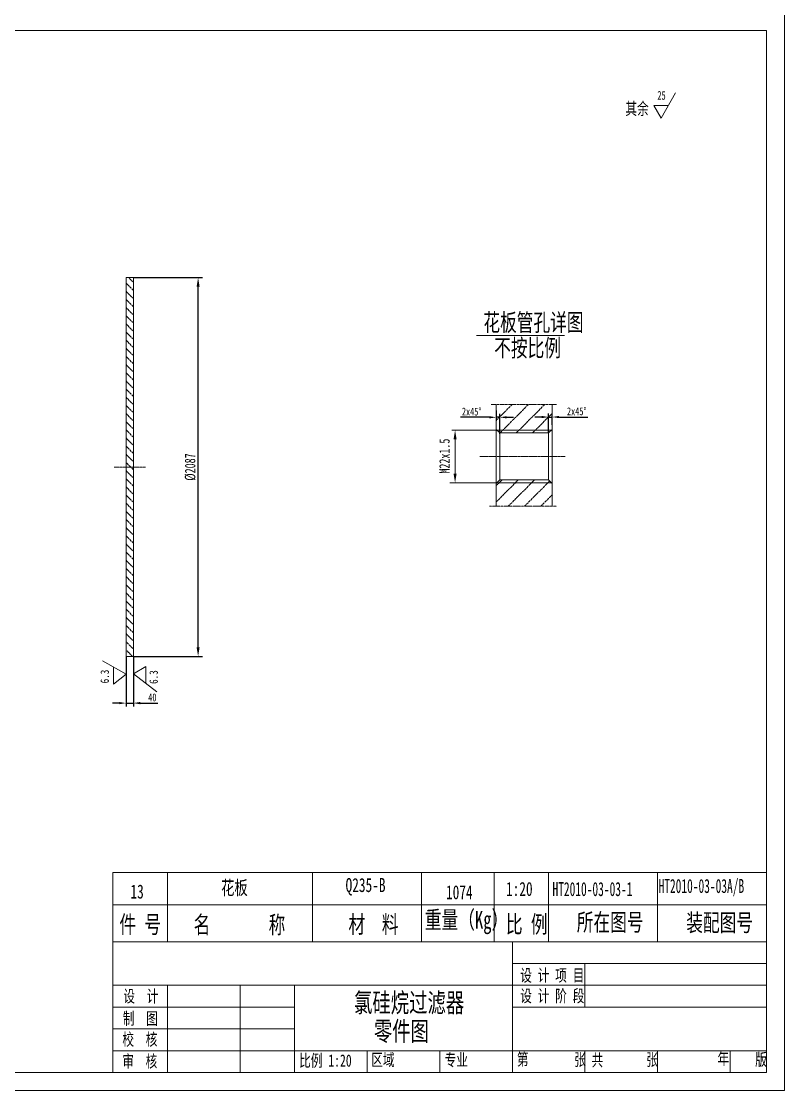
# Model space of a CAD drawing. Header units: millimetres. Extents: x 132745 to 150447, y -25377 to -12762.
# Drawn here: x 146242 to 150447, y -24795 to -18905 of the extents above; entities that cross this region are included whole.
import ezdxf

# ---------------------------------------------------------------- set-up
doc = ezdxf.new("R2010")
doc.units = ezdxf.units.MM
doc.header["$PDSIZE"] = -5
doc.linetypes.add('AD_LTYPE1 0 mm', pattern=[16, 13, -1, 1, -1])
doc.linetypes.add('AD_LTYPE2 0 mm', pattern=[16, 11, -1, 1, -1, 1, -1])
doc.layers.get('0').update_dxf_attribs({"lineweight": 35})
doc.layers.get('Defpoints').update_dxf_attribs({"lineweight": 18})
for name, color, linetype, lineweight in [('CAXA_0', 7, 'Continuous', 18), ('cdr_dim', 7, 'Continuous', 18), ('cdr_text', 7, 'Continuous', 18)]:
    doc.layers.add(name, color=color, linetype=linetype, lineweight=lineweight)
for name, color, linetype, lineweight, true_color in [('cdr_dwg1', 4, 'Continuous', 18, 0x00ffff), ('cdr_dwg3', 1, 'AD_LTYPE1 0 mm', 18, 0xff0000), ('cdr_dwg4', 3, 'AD_LTYPE2 0 mm', 18, 0x00ff00)]:
    doc.layers.add(name, color=color, linetype=linetype, lineweight=lineweight, true_color=true_color)
doc.styles.add('HZ', font='simfang.ttf', dxfattribs={"width": 0.7})
doc.styles.add('ROMAND', font='simfang.ttf', dxfattribs={"width": 0.8})
doc.styles.get("Standard").update_dxf_attribs({"font": 'simfang.ttf', "width": 0.7})
doc.styles.add('UserTxtStyle1', font='simfang.ttf', dxfattribs={"width": 0.6})
doc.dimstyles.new('UserStyle1', dxfattribs={"dimtxt": 43.338532, "dimasz": 37.5, "dimexe": 18.75, "dimexo": 0, "dimgap": 9.375, "dimtad": 1, "dimdec": 0, "dimrnd": 1, "dimtxsty": 'HZ', "dimblk1": 'CLOSED', "dimblk2": 'CLOSED', "dimcen": 0, "dimdle": 75, "dimclrd": 256, "dimclre": 256, "dimclrt": 256, "dimadec": 0, "dimazin": 0, "dimtfac": 1, "dimtdec": 3, "dimtmove": 0, "dimatfit": 3, "dimldrblk": 'CLOSED', "dimfxl": 1, "dimtolj": 1, "dimarcsym": 0})
doc.dimstyles.new('UserStyle2', dxfattribs={"dimtxt": 57.78471, "dimasz": 50, "dimexe": 25, "dimexo": 0, "dimgap": 12.5, "dimtad": 1, "dimdec": 0, "dimrnd": 1, "dimtxsty": 'HZ', "dimblk1": 'CLOSED', "dimblk2": 'CLOSED', "dimcen": 0, "dimdle": 100, "dimclrd": 256, "dimclre": 256, "dimclrt": 256, "dimadec": 0, "dimazin": 0, "dimtfac": 1, "dimtdec": 3, "dimtmove": 0, "dimatfit": 3, "dimldrblk": 'CLOSED', "dimfxl": 1, "dimtolj": 1, "dimarcsym": 0})

# ---------------------------------------------------------------- blocks, each defined once
blk = doc.blocks.new('*D61')
at = {"layer": 'cdr_dim', "linetype": 'Continuous', "lineweight": -2}
for p, q in [((149108.8, -21084.4), (149071.3, -21084.4)), ((149146.3, -21172.3), (149146.3, -21065.6)), ((149146.3, -21084.4), (149165.7, -21084.4)), ((149165.7, -21127.5), (149165.7, -21065.6)), ((149203.2, -21084.4), (149362.1, -21084.4))]:
    blk.add_line(p, q, dxfattribs=at)
at = {"layer": 'cdr_dim', "linetype": 'Continuous'}
for points in [[(149108.8, -21078.1), (149108.8, -21090.6), (149146.3, -21084.4)], [(149203.2, -21078.1), (149203.2, -21090.6), (149165.7, -21084.4)]]:
    blk.add_solid(points, dxfattribs=at)
at = {"layer": 'Defpoints', "color": 0, "linetype": 'Continuous'}
for p in [(149165.7, -21084.4), (149165.7, -21127.5), (149146.3, -21172.3)]:
    blk.add_point(p, dxfattribs=at)
at = {"layer": 'cdr_dim', "linetype": 'Continuous', "insert": (149301.4, -21053.1), "char_height": 43.339, "attachment_point": 5, "style": 'HZ'}
blk.add_mtext('\\A1;2x45%%D', dxfattribs=at)
blk = doc.blocks.new('_CLOSED')
at = {"color": 0, "linetype": 'ByBlock', "lineweight": -2}
for p, q in [((-1, 0.166667), (0, 0)), ((-1, 0.166667), (-1, -0.166667)), ((0, 0), (-1, -0.166667)), ((0, 0), (-1, 0))]:
    blk.add_line(p, q, dxfattribs=at)
blk = doc.blocks.new('*D70')
at = {"layer": 'cdr_dim', "linetype": 'Continuous', "lineweight": -2}
for p, q in [((148820.8, -21085.9), (148661.9, -21085.9)), ((148858.3, -21048.7), (148858.3, -21104.6)), ((148877.8, -21085.9), (148858.3, -21085.9)), ((148877.8, -21177.3), (148877.8, -21067.1)), ((148915.3, -21085.9), (148952.8, -21085.9))]:
    blk.add_line(p, q, dxfattribs=at)
at = {"layer": 'cdr_dim', "linetype": 'Continuous'}
for points in [[(148820.8, -21079.6), (148820.8, -21092.1), (148858.3, -21085.9)], [(148915.3, -21079.6), (148915.3, -21092.1), (148877.8, -21085.9)]]:
    blk.add_solid(points, dxfattribs=at)
at = {"layer": 'Defpoints', "color": 0, "linetype": 'Continuous'}
for p in [(148858.3, -21048.7), (148858.3, -21085.9), (148877.8, -21177.3)]:
    blk.add_point(p, dxfattribs=at)
at = {"layer": 'cdr_dim', "linetype": 'Continuous', "insert": (148722.6, -21054.6), "char_height": 43.339, "attachment_point": 5, "style": 'HZ'}
blk.add_mtext('\\A1;2x45%%D', dxfattribs=at)
blk = doc.blocks.new('*D72')
at = {"layer": 'cdr_dim', "linetype": 'Continuous', "lineweight": -2}
for p, q in [((146858.9, -20316.4), (147240.6, -20316.4)), ((147215.6, -22353.4), (147215.6, -20366.4)), ((146861.3, -22403.4), (147240.6, -22403.4))]:
    blk.add_line(p, q, dxfattribs=at)
at = {"layer": 'cdr_dim', "linetype": 'Continuous'}
for points in [[(147207.3, -20366.4), (147223.9, -20366.4), (147215.6, -20316.4)], [(147207.3, -22353.4), (147223.9, -22353.4), (147215.6, -22403.4)]]:
    blk.add_solid(points, dxfattribs=at)
at = {"layer": 'Defpoints', "color": 0, "linetype": 'Continuous'}
for p in [(146858.9, -20316.4), (147215.6, -20316.4), (146861.3, -22403.4)]:
    blk.add_point(p, dxfattribs=at)
at = {"layer": 'cdr_dim', "linetype": 'Continuous', "insert": (147172.6, -21359.9), "char_height": 57.785, "attachment_point": 5, "rotation": 90, "style": 'HZ'}
blk.add_mtext('\\A1;%%C2087', dxfattribs=at)
blk = doc.blocks.new('*D57')
at = {"layer": 'cdr_dim', "linetype": 'Continuous', "lineweight": -2}
for p, q in [((146818.9, -22403.4), (146818.9, -22679)), ((146858.9, -22403.4), (146858.9, -22679)), ((146781.4, -22660.3), (146743.9, -22660.3)), ((146818.9, -22660.3), (146858.9, -22660.3)), ((146896.4, -22660.3), (146993.2, -22660.3))]:
    blk.add_line(p, q, dxfattribs=at)
at = {"layer": 'cdr_dim', "linetype": 'Continuous'}
for points in [[(146781.4, -22654), (146781.4, -22666.5), (146818.9, -22660.3)], [(146896.4, -22654), (146896.4, -22666.5), (146858.9, -22660.3)]]:
    blk.add_solid(points, dxfattribs=at)
at = {"layer": 'Defpoints', "color": 0, "linetype": 'Continuous'}
for p in [(146818.9, -22403.4), (146858.9, -22403.4), (146858.9, -22660.3)]:
    blk.add_point(p, dxfattribs=at)
at = {"layer": 'cdr_dim', "linetype": 'Continuous', "insert": (146963.5, -22629), "char_height": 43.34, "attachment_point": 5, "style": 'HZ'}
blk.add_mtext('\\A1;40', dxfattribs=at)

msp = doc.modelspace()

# ---------------------------------------------------------------- hatches: boundary and pattern name
at = {"layer": 'cdr_dim', "linetype": 'Continuous'}
for points in [[(148639.542, -21206.53), (148622.875, -21206.53), (148631.209, -21156.53)], [(148639.542, -21396.783), (148622.875, -21396.783), (148631.209, -21446.783)]]:
    msp.add_hatch(color=256, dxfattribs=at).paths.add_polyline_path(points, flags=0)

# ---------------------------------------------------------------- linework, layer by layer
at = {"layer": 'CAXA_0', "color": 7, "linetype": 'Continuous'}
for p, q in [((148749.932, -20634.35), (149234.768, -20634.35)), ((148946.676, -24214.895), (150346.676, -24214.895)), ((146746.676, -24334.895), (147746.676, -24334.895)), ((146746.676, -24454.895), (147746.676, -24454.895)), ((146746.676, -24574.895), (147746.676, -24574.895)), ((146746.676, -24574.895), (147746.676, -24574.895)), ((146746.676, -24574.895), (147746.676, -24574.895))]:
    msp.add_line(p, q, dxfattribs=at)
at = {"layer": 'CAXA_0', "color": 4, "linetype": 'Continuous', "true_color": 0x00ffff}
for p, q in [((148858.285, -21403.255), (148858.285, -21015.454)), ((149165.73, -21418.654), (149165.73, -21015.454)), ((148877.757, -21172.254), (148858.285, -21152.406)), ((148877.757, -21430.474), (148877.757, -21172.167)), ((149146.258, -21172.254), (148877.757, -21172.254)), ((149146.258, -21172.254), (149165.73, -21152.406)), ((149146.258, -21430.474), (149146.258, -21172.167)), ((148858.285, -21575.454), (148858.285, -21403.255)), ((148877.757, -21430.474), (148858.285, -21449.946)), ((149146.258, -21430.474), (148877.757, -21430.474)), ((149146.258, -21430.474), (149165.73, -21449.946)), ((149165.73, -21575.454), (149165.73, -21418.654)), ((146746.676, -23974.895), (146746.676, -23593.654)), ((146746.676, -23974.895), (150346.676, -23974.895)), ((146746.676, -24694.895), (146746.676, -23974.895)), ((147346.676, -23974.895), (150346.676, -23974.895)), ((148946.676, -24694.895), (148946.676, -23974.895)), ((148946.676, -24094.895), (150346.676, -24094.895)), ((149346.676, -24334.895), (149346.676, -24094.895)), ((146746.676, -24214.895), (148946.676, -24214.895)), ((147046.676, -24694.895), (147046.676, -24214.895)), ((147446.676, -24694.895), (147446.676, -24214.895)), ((147746.676, -24694.895), (147746.676, -24214.895)), ((148946.676, -24334.895), (150346.676, -24334.895)), ((147746.676, -24574.895), (148946.676, -24574.895)), ((148146.676, -24694.895), (148146.676, -24574.895)), ((148546.676, -24694.895), (148546.676, -24574.895)), ((148946.676, -24574.895), (150346.676, -24574.895)), ((149346.676, -24694.895), (149346.676, -24574.895)), ((149746.676, -24694.895), (149746.676, -24574.895)), ((150146.676, -24694.895), (150146.676, -24574.895))]:
    msp.add_line(p, q, dxfattribs=at)
at = {"layer": 'CAXA_0', "color": 0, "linetype": 'Continuous'}
msp.add_line((149190.517, -21575.454), (149190.725, -21575.246), dxfattribs=at)
at = {"layer": 'CAXA_0', "linetype": 'Continuous'}
for p, q in [((147046.676, -23973.654), (147046.676, -23593.654)), ((147846.676, -23973.654), (147846.676, -23593.654)), ((148446.676, -23973.654), (148446.676, -23593.654)), ((148846.676, -23973.654), (148846.676, -23593.654)), ((149146.676, -23973.654), (149146.676, -23593.654)), ((149746.676, -23973.654), (149746.676, -23593.654))]:
    msp.add_line(p, q, dxfattribs=at)
at = {"layer": 'CAXA_0', "color": 4, "linetype": 'Continuous', "true_color": 0x00ffff}
msp.add_circle((149165.73, -21515.645), 1.695, dxfattribs=at)
at = {"layer": 'cdr_dim', "linetype": 'Continuous'}
for p, q in [((150446.676, -18854.895), (150446.676, -24794.895)), ((149766.11, -19437.243), (149846.11, -19298.679)), ((149806.11, -19367.961), (149726.11, -19367.961)), ((149726.11, -19367.961), (149766.11, -19437.243)), ((148881.125, -21156.58), (148613.793, -21156.58)), ((148631.209, -21197.254), (148631.209, -21431.08)), ((149162.567, -21156.58), (148862.38, -21156.58)), ((148957.767, -21446.783), (148602.785, -21446.783)), ((149162.567, -21446.783), (148861.448, -21446.783)), ((149165.185, -21514.04), (149165.73, -21513.495)), ((146818.869, -22501.656), (146688.901, -22426.812)), ((146749.587, -22555.156), (146749.587, -22461.656)), ((146928.151, -22458.406), (146858.869, -22498.406)), ((146858.869, -22498.406), (146988.838, -22598.767)), ((146928.151, -22551.905), (146928.151, -22458.406)), ((146749.587, -22555.156), (146818.869, -22501.656)), ((142046.676, -24794.895), (150446.676, -24794.895))]:
    msp.add_line(p, q, dxfattribs=at)
at = {"layer": 'cdr_dwg1', "linetype": 'Continuous'}
for p, q in [((142446.676, -18954.895), (150346.676, -18954.895)), ((150346.676, -18954.895), (150346.676, -24694.895)), ((146818.869, -20316.429), (146858.869, -20316.429)), ((146818.869, -20316.429), (146818.869, -21359.929)), ((146858.869, -20316.429), (146858.869, -21359.929)), ((146818.869, -22403.429), (146818.869, -21359.929)), ((146858.869, -22403.429), (146858.869, -21359.929)), ((146818.869, -22403.429), (146872.605, -22403.429)), ((150346.676, -23593.654), (146746.676, -23593.654)), ((150349.31, -23771.038), (146746.676, -23771.038)), ((150346.676, -24694.895), (142446.676, -24694.895))]:
    msp.add_line(p, q, dxfattribs=at)
at = {"layer": 'cdr_dwg3', "linetype": 'AD_LTYPE1 0 mm'}
for p, q in [((148767.015, -21301.681), (149238.216, -21301.681)), ((146925.214, -21359.929), (146751.96, -21359.929))]:
    msp.add_line(p, q, dxfattribs=at)
at = {"layer": 'cdr_dwg4', "linetype": 'AD_LTYPE2 0 mm'}
for p, q in [((146858.869, -20341.812), (146833.486, -20316.429)), ((146858.869, -20386.713), (146818.869, -20346.713)), ((146858.869, -20431.615), (146818.869, -20391.615)), ((146858.869, -20476.516), (146818.869, -20436.516)), ((146858.869, -20521.417), (146818.869, -20481.417)), ((146858.869, -20566.319), (146818.869, -20526.319)), ((146858.869, -20611.22), (146818.869, -20571.22)), ((146858.869, -20656.121), (146818.869, -20616.121)), ((146858.869, -20701.022), (146818.869, -20661.022)), ((146858.869, -20745.924), (146818.869, -20705.924)), ((146858.869, -20790.825), (146818.869, -20750.825)), ((146858.869, -20835.726), (146818.869, -20795.726)), ((146858.869, -20880.628), (146818.869, -20840.628)), ((146858.869, -20925.529), (146818.869, -20885.529)), ((146858.869, -20970.43), (146818.869, -20930.43)), ((146858.869, -21015.331), (146818.869, -20975.331)), ((146858.869, -21060.233), (146818.869, -21020.233)), ((148829.213, -21015.454), (149190.725, -21015.454)), ((148858.285, -21102.519), (148945.35, -21015.454)), ((148878.353, -21172.254), (149035.153, -21015.454)), ((148968.155, -21172.254), (149124.955, -21015.454)), ((146858.869, -21105.134), (146818.869, -21065.134)), ((149057.958, -21172.254), (149165.73, -21064.482)), ((146858.869, -21150.035), (146818.869, -21110.035)), ((146858.869, -21194.936), (146818.869, -21154.936)), ((146858.869, -21239.838), (146818.869, -21199.838)), ((146858.869, -21284.739), (146818.869, -21244.739)), ((146858.869, -21329.64), (146818.869, -21289.64)), ((146844.257, -21359.929), (146818.869, -21334.542)), ((146858.869, -21419.443), (146818.869, -21379.443)), ((146858.869, -21374.542), (146844.257, -21359.929)), ((146858.869, -21464.344), (146818.869, -21424.344)), ((148858.285, -21461.729), (148889.54, -21430.474)), ((148858.285, -21551.532), (148979.343, -21430.474)), ((148924.166, -21575.454), (149069.145, -21430.474)), ((149013.968, -21575.454), (149152.603, -21436.819)), ((146858.869, -21509.245), (146818.869, -21469.245)), ((146858.869, -21554.147), (146818.869, -21514.147)), ((149103.771, -21575.454), (149164.124, -21515.1)), ((146858.869, -21599.048), (146818.869, -21559.048)), ((146858.869, -21643.949), (146818.869, -21603.949)), ((148821.144, -21575.454), (149190.725, -21575.454)), ((146858.869, -21688.851), (146818.869, -21648.851)), ((146858.869, -21733.752), (146818.869, -21693.752)), ((146858.869, -21778.653), (146818.869, -21738.653)), ((146858.869, -21823.554), (146818.869, -21783.554)), ((146858.869, -21868.456), (146818.869, -21828.456)), ((146858.869, -21913.357), (146818.869, -21873.357)), ((146858.869, -21958.258), (146818.869, -21918.258)), ((146858.869, -22003.16), (146818.869, -21963.16)), ((146858.869, -22048.061), (146818.869, -22008.061)), ((146858.869, -22092.962), (146818.869, -22052.962)), ((146858.869, -22137.863), (146818.869, -22097.863)), ((146858.869, -22182.765), (146818.869, -22142.765)), ((146858.869, -22227.666), (146818.869, -22187.666)), ((146858.869, -22272.567), (146818.869, -22232.567)), ((146858.869, -22317.468), (146818.869, -22277.468)), ((146855.429, -22358.929), (146818.869, -22322.37)), ((146854.869, -22403.271), (146822.869, -22371.271))]:
    msp.add_line(p, q, dxfattribs=at)

# ---------------------------------------------------------------- texts
at = {"layer": 'CAXA_0', "color": 7, "linetype": 'Continuous', "char_height": 96.3078, "attachment_point": 7, "line_spacing_factor": 1.194679, "style": 'HZ'}
for s, insert, width in [('花板管孔详图', (148787.122, -20621.903), 863.82231), ('不按比例', (148846.85, -20762.345), 575.83338)]:
    msp.add_mtext(s, dxfattribs=dict(at, insert=insert, width=width))
at = {"layer": 'CAXA_0', "linetype": 'Continuous', "line_spacing_factor": 1.194679}
for s, insert, char_height, width, attachment_point, style in [('1:20', (148911.679, -23723.893), 77.0463, 230.50671, 7, 'HZ'), ('HT2010-03-03-1', (149167.874, -23724.312), 77.04628, 576.9024, 7, 'UserTxtStyle1'), ('HT2010-03-03A/B', (149752.154, -23724.847), 77.04628, 618.11797, 7, 'UserTxtStyle1'), ('重量（Kg）', (148464.621, -23933.628), 96.3078, 719.97231, 7, 'HZ'), ('件 号', (146897.003, -23884.516), 96.3078, 359.91392, 5, 'HZ'), ('名       称', (147443.452, -23886.573), 96.3078, 792.33069, 5, 'HZ'), ('材  料', (148044.049, -23937.03), 96.3078, 431.98339, 7, 'HZ'), ('比 例', (149026.035, -23883.33), 96.3078, 359.91392, 5, 'HZ'), ('所在图号', (149301.569, -23926.044), 96.3078, 575.83338, 7, 'HZ'), ('装配图号', (149904.748, -23928.593), 96.3078, 575.83338, 7, 'HZ'), ('设 计 项 目', (148989.902, -24201.28), 67.4155, 554.42924, 7, 'HZ'), ('设  计', (146803.663, -24316.046), 67.4155, 302.38837, 7, 'HZ'), ('氯硅烷过滤器', (148074.589, -24375.8), 105.9386, 950.20454, 7, 'HZ'), ('设 计 阶 段', (148989.902, -24314.47), 67.4155, 554.42924, 7, 'HZ'), ('制  图', (146800.624, -24438.436), 67.4155, 302.38837, 7, 'HZ'), ('零件图', (148183.901, -24532.975), 105.9386, 475.02282, 7, 'HZ'), ('校  核', (146798.371, -24553.897), 67.4155, 302.38837, 7, 'HZ'), ('审  核', (146797.954, -24673.977), 67.4155, 302.38837, 7, 'HZ'), ('比例 1:20', (147772.179, -24670.333), 67.4155, 453.73424, 7, 'HZ'), ('区域', (148169.075, -24665.884), 67.4155, 201.49112, 7, 'HZ'), ('专业', (148573.719, -24666.616), 67.4155, 201.49112, 7, 'HZ'), ('第', (148971.885, -24663.544), 67.415, 100.695, 7, 'HZ'), ('张', (149287.41, -24665.553), 67.415, 100.695, 7, 'HZ'), ('共', (149383.314, -24667.562), 67.415, 100.695, 7, 'HZ'), ('张', (149684.292, -24665.553), 67.415, 100.695, 7, 'HZ'), ('年', (150077.033, -24659.696), 67.415, 100.695, 7, 'HZ'), ('版', (150284.359, -24664.742), 67.415, 100.695, 7, 'HZ')]:
    msp.add_mtext(s, dxfattribs=dict(at, insert=insert, char_height=char_height, width=width, attachment_point=attachment_point, style=style))
at = {"layer": 'cdr_dim', "linetype": 'Continuous', "attachment_point": 8, "line_spacing_factor": 1.194679}
for s, insert, char_height, width in [('25', (149768.545, -19337.243), 48.1539, 71.99723), ('其余', (149633.914, -19427.023), 67.4155, 201.49112)]:
    msp.add_mtext(s, dxfattribs=dict(at, insert=insert, char_height=char_height, width=width))
at = {"layer": 'cdr_dim', "linetype": 'Continuous', "insert": (148573.173, -21299.703), "char_height": 57.7847, "width": 86.67706, "attachment_point": 5, "rotation": 90, "line_spacing_factor": 1.194679}
msp.add_mtext('M22x1.5', dxfattribs=at)
at = {"layer": 'cdr_dim', "linetype": 'Continuous', "char_height": 46.2278, "width": 69.34165, "attachment_point": 7, "rotation": 90, "line_spacing_factor": 1.194679, "style": 'ROMAND'}
for insert in [(146724.703, -22551.528), (146994.245, -22554.505)]:
    msp.add_mtext('6.3', dxfattribs=dict(at, insert=insert))
at = {"layer": 'cdr_text', "linetype": 'Continuous', "line_spacing_factor": 1.194679, "style": 'HZ'}
for s, insert, char_height, width, attachment_point in [('13', (146842.84, -23738.05), 77.0463, 115.19557, 7), ('花板                    ', (147341.879, -23724.115), 77.04628, 1383.38696, 7), ('Q235-B', (148138.104, -23720.367), 77.0463, 345.81785, 8), ('1074', (148654.584, -23742.126), 77.0463, 230.50671, 8)]:
    msp.add_mtext(s, dxfattribs=dict(at, insert=insert, char_height=char_height, width=width, attachment_point=attachment_point))

# ---------------------------------------------------------------- dimensions: what is measured, and where the dimension line sits
at = {"layer": 'cdr_dim', "linetype": 'Continuous'}
for base, p1, p2, angle, text, dimstyle, picture, middle in [((147215.604, -20316.429), (146861.343, -22403.429), (146858.869, -20316.429), 270, '%%C2087', 'UserStyle2', '*D72', (147172.561, -21359.929)), ((148858.285, -21085.871), (148877.757, -21177.257), (148858.285, -21048.739), 180, '2x45%%D', 'UserStyle1', '*D70', (148722.597, -21054.579))]:
    dim = msp.add_linear_dim(base=base, p1=p1, p2=p2, angle=angle, text=text, dimstyle=dimstyle, dxfattribs=at)
    dim.commit()
    dim.dimension.update_dxf_attribs({"geometry": picture, "text_midpoint": middle})
for base, p1, p2, text, picture, middle in [((149165.73, -21084.358), (149146.258, -21172.254), (149165.73, -21127.465), '2x45%%D', '*D61', (149301.417, -21053.066)), ((146858.869, -22660.285), (146818.869, -22403.429), (146858.869, -22403.429), '40', '*D57', (146963.527, -22628.993))]:
    dim = msp.add_linear_dim(base=base, p1=p1, p2=p2, text=text, dimstyle='UserStyle1', dxfattribs=at)
    dim.commit()
    dim.dimension.update_dxf_attribs({"geometry": picture, "text_midpoint": middle})

doc.saveas('drawing.dxf')
